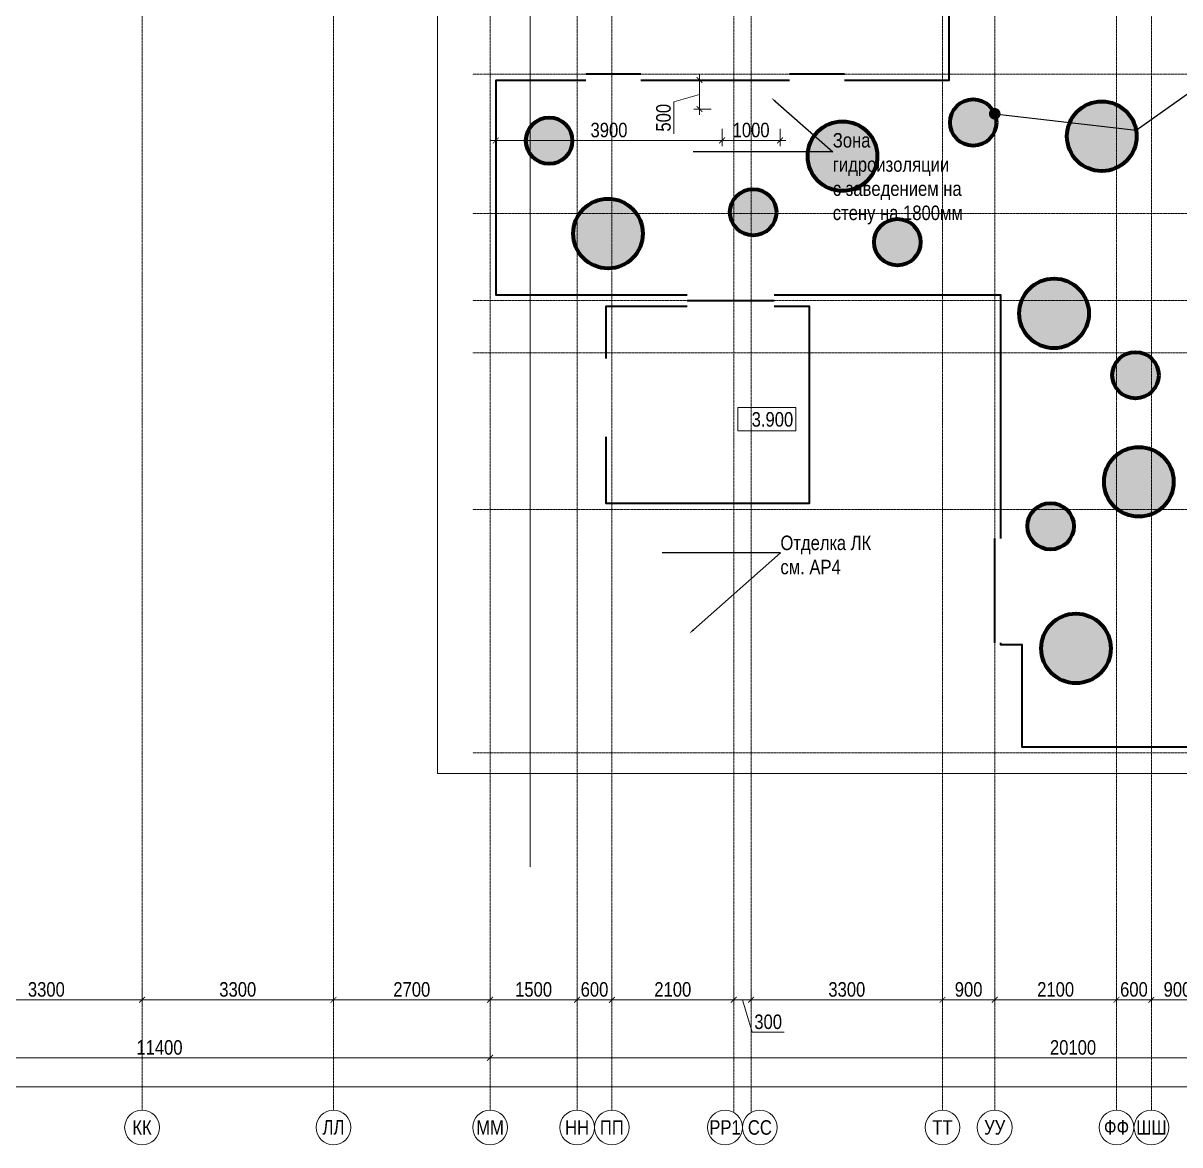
# Model space of a CAD drawing. Header units: millimetres. Extents: x -328335 to 1460319, y -208171 to 164069.
# Drawn here: x 86450 to 106392, y -6755 to 12581 of the extents above; entities that cross this region are included whole.
import ezdxf
from ezdxf import colors
from ezdxf.entities.mleader import LeaderData, LeaderLine
from ezdxf.enums import TextEntityAlignment as Align
from ezdxf.math import Vec2, Vec3

# ---------------------------------------------------------------- set-up
doc = ezdxf.new("R2010")
doc.units = ezdxf.units.MM
doc.header["$LTSCALE"] = 0.5
doc.linetypes.add('CENTER', pattern=[50.8, 31.75, -6.35, 6.35, -6.35])
doc.linetypes.add('DASHED', pattern=[19.05, 12.7, -6.35])
doc.layers.get('Defpoints').update_dxf_attribs({"color": 140})
for name, color, linetype, lineweight in [('АИ_Плинтус', 3, 'Continuous', 9), ('АИ_Полы', 1, 'Continuous', 9), ('АИ_Полы_размеры', 7, 'Continuous', 5), ('АР6_потолок_отм', 5, 'Continuous', 5), ('АР_Разрезы марка', 7, 'Continuous', 13), ('АЦ_Бафы', 8, 'Continuous', 0), ('АЦ_Выноски', 7, 'Continuous', 5), ('АЦ_Стены', 8, 'Continuous', 70), ('РД_Оси_размер', 8, 'Continuous', 0)]:
    doc.layers.add(name, color=color, linetype=linetype, lineweight=lineweight)
doc.layers.add('АИ_Т_Профиль', color=2, linetype='Continuous', lineweight=40, true_color=0xffff00)
doc.layers.add('РД_Оси_100', color=7, linetype='Continuous', lineweight=0, true_color=0x525252)
doc.layers.add('АР_Делит', color=120, linetype='Continuous', lineweight=0, plot=False)
doc.styles.add('Arial_Narrow_08', font='ARIALN.TTF', dxfattribs={"width": 0.8})
doc.styles.add('style1', font='ARIALN.TTF')
doc.styles.add('ккк', font='isocpeur.ttf', dxfattribs={"width": 0.85, "oblique": 15})
doc.dimstyles.new('Dim100_ареал', dxfattribs={"dimscale": 100, "dimtxt": 2.5, "dimasz": 1, "dimexe": 1, "dimexo": 1, "dimgap": 0.5, "dimtad": 1, "dimzin": 12, "dimdsep": 46, "dimtxsty": 'style1', "dimblk": 'ARCHTICK', "dimcen": 1, "dimdle": 1, "dimaunit": 1, "dimadec": 0, "dimazin": 3, "dimtfac": 1, "dimtmove": 1, "dimatfit": 3, "dimldrblk": 'OPEN30', "dimfxl": 2, "dimfxlon": 1, "dimtolj": 1, "dimtzin": 0, "dimlwd": 5, "dimlwe": 5, "dimarcsym": 0})

# ---------------------------------------------------------------- blocks, each defined once
blk = doc.blocks.new('A-iden')
at = {"linetype": 'Continuous', "lineweight": 5}
blk.add_circle((0, -4), 3, dxfattribs=at)
at = {"color": 0, "linetype": 'Continuous', "lineweight": 20, "style": 'ккк', "width": 0.85}
blk.add_attdef('ID', text='', height=4, dxfattribs=at).set_placement((0.31, -3.85), align=Align.MIDDLE_CENTER)
blk = doc.blocks.new('_ArchTick')
at = {"color": 0, "linetype": 'ByBlock', "const_width": 0.15}
blk.add_lwpolyline([(-0.5, -0.5), (0.5, 0.5)], dxfattribs=at)
blk = doc.blocks.new('*D202')
at = {"layer": 'Defpoints', "color": 0, "transparency": 16777216}
for p in [(85200, -3255), (88500, -3255), (88500, -4255)]:
    blk.add_point(p, dxfattribs=at)
at = {"layer": 'РД_Оси_размер', "color": 0, "lineweight": 5, "transparency": 16777216}
for p, q in [((85200, -4055), (85200, -4355)), ((88500, -4055), (88500, -4355)), ((85100, -4255), (88600, -4255))]:
    blk.add_line(p, q, dxfattribs=at)
at = {"layer": 'РД_Оси_размер', "color": 0, "lineweight": 5, "transparency": 16777216, "xscale": 100, "yscale": 100, "zscale": 100, "rotation": 180}
blk.add_blockref('_ArchTick', (85200, -4255), dxfattribs=at)
at = {"layer": 'РД_Оси_размер', "color": 0, "lineweight": 5, "transparency": 16777216, "xscale": 100, "yscale": 100, "zscale": 100}
blk.add_blockref('_ArchTick', (88500, -4255), dxfattribs=at)
at = {"layer": 'РД_Оси_размер', "color": 0, "transparency": 16777216, "insert": (86850, -4077), "char_height": 250, "attachment_point": 5, "style": 'style1'}
blk.add_mtext('\\A1;3300', dxfattribs=at)
blk = doc.blocks.new('_Open30')
at = {"color": 0, "linetype": 'ByBlock', "lineweight": -2}
for p, q in [((-1, 0.27), (0, 0)), ((0, 0), (-1, -0.27)), ((0, 0), (-1, 0))]:
    blk.add_line(p, q, dxfattribs=at)
blk = doc.blocks.new('*D203')
at = {"layer": 'Defpoints', "color": 0, "transparency": 16777216}
for p in [(88500, -3255), (91800, -3255), (91800, -4255)]:
    blk.add_point(p, dxfattribs=at)
at = {"layer": 'РД_Оси_размер', "color": 0, "lineweight": 5, "transparency": 16777216}
for p, q in [((88500, -4055), (88500, -4355)), ((91800, -4055), (91800, -4355)), ((88400, -4255), (91900, -4255))]:
    blk.add_line(p, q, dxfattribs=at)
at = {"layer": 'РД_Оси_размер', "color": 0, "lineweight": 5, "transparency": 16777216, "xscale": 100, "yscale": 100, "zscale": 100, "rotation": 180}
blk.add_blockref('_ArchTick', (88500, -4255), dxfattribs=at)
at = {"layer": 'РД_Оси_размер', "color": 0, "lineweight": 5, "transparency": 16777216, "xscale": 100, "yscale": 100, "zscale": 100}
blk.add_blockref('_ArchTick', (91800, -4255), dxfattribs=at)
at = {"layer": 'РД_Оси_размер', "color": 0, "transparency": 16777216, "insert": (90150, -4077), "char_height": 250, "attachment_point": 5, "style": 'style1'}
blk.add_mtext('\\A1;3300', dxfattribs=at)
blk = doc.blocks.new('*D204')
at = {"layer": 'Defpoints', "color": 0, "transparency": 16777216}
for p in [(91800, -3255), (94500, -3255), (94500, -4255)]:
    blk.add_point(p, dxfattribs=at)
at = {"layer": 'РД_Оси_размер', "color": 0, "lineweight": 5, "transparency": 16777216}
for p, q in [((91800, -4055), (91800, -4355)), ((94500, -4055), (94500, -4355)), ((91700, -4255), (94600, -4255))]:
    blk.add_line(p, q, dxfattribs=at)
at = {"layer": 'РД_Оси_размер', "color": 0, "lineweight": 5, "transparency": 16777216, "xscale": 100, "yscale": 100, "zscale": 100, "rotation": 180}
blk.add_blockref('_ArchTick', (91800, -4255), dxfattribs=at)
at = {"layer": 'РД_Оси_размер', "color": 0, "lineweight": 5, "transparency": 16777216, "xscale": 100, "yscale": 100, "zscale": 100}
blk.add_blockref('_ArchTick', (94500, -4255), dxfattribs=at)
at = {"layer": 'РД_Оси_размер', "color": 0, "transparency": 16777216, "insert": (93150, -4077), "char_height": 250, "attachment_point": 5, "style": 'style1'}
blk.add_mtext('\\A1;2700', dxfattribs=at)
blk = doc.blocks.new('*D205')
at = {"layer": 'Defpoints', "color": 0, "transparency": 16777216}
for p in [(94500, -3255), (96000, -3255), (96000, -4255)]:
    blk.add_point(p, dxfattribs=at)
at = {"layer": 'РД_Оси_размер', "color": 0, "lineweight": 5, "transparency": 16777216}
for p, q in [((94500, -4055), (94500, -4355)), ((96000, -4055), (96000, -4355)), ((94400, -4255), (96100, -4255))]:
    blk.add_line(p, q, dxfattribs=at)
at = {"layer": 'РД_Оси_размер', "color": 0, "lineweight": 5, "transparency": 16777216, "xscale": 100, "yscale": 100, "zscale": 100, "rotation": 180}
blk.add_blockref('_ArchTick', (94500, -4255), dxfattribs=at)
at = {"layer": 'РД_Оси_размер', "color": 0, "lineweight": 5, "transparency": 16777216, "xscale": 100, "yscale": 100, "zscale": 100}
blk.add_blockref('_ArchTick', (96000, -4255), dxfattribs=at)
at = {"layer": 'РД_Оси_размер', "color": 0, "transparency": 16777216, "insert": (95250, -4077), "char_height": 250, "attachment_point": 5, "style": 'style1'}
blk.add_mtext('\\A1;1500', dxfattribs=at)
blk = doc.blocks.new('*D206')
at = {"layer": 'Defpoints', "color": 0, "transparency": 16777216}
for p in [(96000, -3255), (96600, -3255), (96600, -4255)]:
    blk.add_point(p, dxfattribs=at)
at = {"layer": 'РД_Оси_размер', "color": 0, "lineweight": 5, "transparency": 16777216}
for p, q in [((96000, -4055), (96000, -4355)), ((96600, -4055), (96600, -4355)), ((95900, -4255), (96700, -4255))]:
    blk.add_line(p, q, dxfattribs=at)
at = {"layer": 'РД_Оси_размер', "color": 0, "lineweight": 5, "transparency": 16777216, "xscale": 100, "yscale": 100, "zscale": 100, "rotation": 180}
blk.add_blockref('_ArchTick', (96000, -4255), dxfattribs=at)
at = {"layer": 'РД_Оси_размер', "color": 0, "lineweight": 5, "transparency": 16777216, "xscale": 100, "yscale": 100, "zscale": 100}
blk.add_blockref('_ArchTick', (96600, -4255), dxfattribs=at)
at = {"layer": 'РД_Оси_размер', "color": 0, "transparency": 16777216, "insert": (96300, -4077), "char_height": 250, "attachment_point": 5, "style": 'style1'}
blk.add_mtext('\\A1;600', dxfattribs=at)
blk = doc.blocks.new('*D207')
at = {"layer": 'Defpoints', "color": 0, "transparency": 16777216}
for p in [(96600, -3255), (98700, -3255), (98700, -4255)]:
    blk.add_point(p, dxfattribs=at)
at = {"layer": 'РД_Оси_размер', "color": 0, "lineweight": 5, "transparency": 16777216}
for p, q in [((96600, -4055), (96600, -4355)), ((98700, -4055), (98700, -4355)), ((96500, -4255), (98800, -4255))]:
    blk.add_line(p, q, dxfattribs=at)
at = {"layer": 'РД_Оси_размер', "color": 0, "lineweight": 5, "transparency": 16777216, "xscale": 100, "yscale": 100, "zscale": 100, "rotation": 180}
blk.add_blockref('_ArchTick', (96600, -4255), dxfattribs=at)
at = {"layer": 'РД_Оси_размер', "color": 0, "lineweight": 5, "transparency": 16777216, "xscale": 100, "yscale": 100, "zscale": 100}
blk.add_blockref('_ArchTick', (98700, -4255), dxfattribs=at)
at = {"layer": 'РД_Оси_размер', "color": 0, "transparency": 16777216, "insert": (97650, -4077), "char_height": 250, "attachment_point": 5, "style": 'style1'}
blk.add_mtext('\\A1;2100', dxfattribs=at)
blk = doc.blocks.new('*D208')
at = {"layer": 'Defpoints', "color": 0, "transparency": 16777216}
for p in [(98700, -3255), (99000, -3255), (99000, -4255)]:
    blk.add_point(p, dxfattribs=at)
at = {"layer": 'РД_Оси_размер', "color": 0, "lineweight": 5, "transparency": 16777216}
for p, q in [((98700, -4055), (98700, -4355)), ((99000, -4055), (99000, -4355)), ((98600, -4255), (99100, -4255)), ((98850, -4255), (99017, -4813)), ((99017, -4813), (99570, -4813))]:
    blk.add_line(p, q, dxfattribs=at)
at = {"layer": 'РД_Оси_размер', "color": 0, "lineweight": 5, "transparency": 16777216, "xscale": 100, "yscale": 100, "zscale": 100, "rotation": 180}
blk.add_blockref('_ArchTick', (98700, -4255), dxfattribs=at)
at = {"layer": 'РД_Оси_размер', "color": 0, "lineweight": 5, "transparency": 16777216, "xscale": 100, "yscale": 100, "zscale": 100}
blk.add_blockref('_ArchTick', (99000, -4255), dxfattribs=at)
at = {"layer": 'РД_Оси_размер', "color": 0, "transparency": 16777216, "insert": (99294, -4635), "char_height": 250, "attachment_point": 5, "style": 'style1'}
blk.add_mtext('\\A1;300', dxfattribs=at)
blk = doc.blocks.new('*D209')
at = {"layer": 'Defpoints', "color": 0, "transparency": 16777216}
for p in [(99000, -3255), (102300, -3255), (102300, -4255)]:
    blk.add_point(p, dxfattribs=at)
at = {"layer": 'РД_Оси_размер', "color": 0, "lineweight": 5, "transparency": 16777216}
for p, q in [((99000, -4055), (99000, -4355)), ((102300, -4055), (102300, -4355)), ((98900, -4255), (102400, -4255))]:
    blk.add_line(p, q, dxfattribs=at)
at = {"layer": 'РД_Оси_размер', "color": 0, "lineweight": 5, "transparency": 16777216, "xscale": 100, "yscale": 100, "zscale": 100, "rotation": 180}
blk.add_blockref('_ArchTick', (99000, -4255), dxfattribs=at)
at = {"layer": 'РД_Оси_размер', "color": 0, "lineweight": 5, "transparency": 16777216, "xscale": 100, "yscale": 100, "zscale": 100}
blk.add_blockref('_ArchTick', (102300, -4255), dxfattribs=at)
at = {"layer": 'РД_Оси_размер', "color": 0, "transparency": 16777216, "insert": (100650, -4077), "char_height": 250, "attachment_point": 5, "style": 'style1'}
blk.add_mtext('\\A1;3300', dxfattribs=at)
blk = doc.blocks.new('*D210')
at = {"layer": 'Defpoints', "color": 0, "transparency": 16777216}
for p in [(102300, -3255), (103200, -3255), (103200, -4255)]:
    blk.add_point(p, dxfattribs=at)
at = {"layer": 'РД_Оси_размер', "color": 0, "lineweight": 5, "transparency": 16777216}
for p, q in [((102300, -4055), (102300, -4355)), ((103200, -4055), (103200, -4355)), ((102200, -4255), (103300, -4255))]:
    blk.add_line(p, q, dxfattribs=at)
at = {"layer": 'РД_Оси_размер', "color": 0, "lineweight": 5, "transparency": 16777216, "xscale": 100, "yscale": 100, "zscale": 100, "rotation": 180}
blk.add_blockref('_ArchTick', (102300, -4255), dxfattribs=at)
at = {"layer": 'РД_Оси_размер', "color": 0, "lineweight": 5, "transparency": 16777216, "xscale": 100, "yscale": 100, "zscale": 100}
blk.add_blockref('_ArchTick', (103200, -4255), dxfattribs=at)
at = {"layer": 'РД_Оси_размер', "color": 0, "transparency": 16777216, "insert": (102750, -4077), "char_height": 250, "attachment_point": 5, "style": 'style1'}
blk.add_mtext('\\A1;900', dxfattribs=at)
blk = doc.blocks.new('*D211')
at = {"layer": 'Defpoints', "color": 0, "transparency": 16777216}
for p in [(103200, -3255), (105300, -3255), (105300, -4255)]:
    blk.add_point(p, dxfattribs=at)
at = {"layer": 'РД_Оси_размер', "color": 0, "lineweight": 5, "transparency": 16777216}
for p, q in [((103200, -4055), (103200, -4355)), ((105300, -4055), (105300, -4355)), ((103100, -4255), (105400, -4255))]:
    blk.add_line(p, q, dxfattribs=at)
at = {"layer": 'РД_Оси_размер', "color": 0, "lineweight": 5, "transparency": 16777216, "xscale": 100, "yscale": 100, "zscale": 100, "rotation": 180}
blk.add_blockref('_ArchTick', (103200, -4255), dxfattribs=at)
at = {"layer": 'РД_Оси_размер', "color": 0, "lineweight": 5, "transparency": 16777216, "xscale": 100, "yscale": 100, "zscale": 100}
blk.add_blockref('_ArchTick', (105300, -4255), dxfattribs=at)
at = {"layer": 'РД_Оси_размер', "color": 0, "transparency": 16777216, "insert": (104250, -4077), "char_height": 250, "attachment_point": 5, "style": 'style1'}
blk.add_mtext('\\A1;2100', dxfattribs=at)
blk = doc.blocks.new('*D212')
at = {"layer": 'Defpoints', "color": 0, "transparency": 16777216}
for p in [(105300, -3255), (105900, -3255), (105900, -4255)]:
    blk.add_point(p, dxfattribs=at)
at = {"layer": 'РД_Оси_размер', "color": 0, "lineweight": 5, "transparency": 16777216}
for p, q in [((105300, -4055), (105300, -4355)), ((105900, -4055), (105900, -4355)), ((105200, -4255), (106000, -4255))]:
    blk.add_line(p, q, dxfattribs=at)
at = {"layer": 'РД_Оси_размер', "color": 0, "lineweight": 5, "transparency": 16777216, "xscale": 100, "yscale": 100, "zscale": 100, "rotation": 180}
blk.add_blockref('_ArchTick', (105300, -4255), dxfattribs=at)
at = {"layer": 'РД_Оси_размер', "color": 0, "lineweight": 5, "transparency": 16777216, "xscale": 100, "yscale": 100, "zscale": 100}
blk.add_blockref('_ArchTick', (105900, -4255), dxfattribs=at)
at = {"layer": 'РД_Оси_размер', "color": 0, "transparency": 16777216, "insert": (105600, -4077), "char_height": 250, "attachment_point": 5, "style": 'style1'}
blk.add_mtext('\\A1;600', dxfattribs=at)
blk = doc.blocks.new('*D213')
at = {"layer": 'Defpoints', "color": 0, "transparency": 16777216}
for p in [(105900, -3255), (106800, -3255), (106800, -4255)]:
    blk.add_point(p, dxfattribs=at)
at = {"layer": 'РД_Оси_размер', "color": 0, "lineweight": 5, "transparency": 16777216}
for p, q in [((105900, -4055), (105900, -4355)), ((106800, -4055), (106800, -4355)), ((105800, -4255), (106900, -4255))]:
    blk.add_line(p, q, dxfattribs=at)
at = {"layer": 'РД_Оси_размер', "color": 0, "lineweight": 5, "transparency": 16777216, "xscale": 100, "yscale": 100, "zscale": 100, "rotation": 180}
blk.add_blockref('_ArchTick', (105900, -4255), dxfattribs=at)
at = {"layer": 'РД_Оси_размер', "color": 0, "lineweight": 5, "transparency": 16777216, "xscale": 100, "yscale": 100, "zscale": 100}
blk.add_blockref('_ArchTick', (106800, -4255), dxfattribs=at)
at = {"layer": 'РД_Оси_размер', "color": 0, "transparency": 16777216, "insert": (106350, -4077), "char_height": 250, "attachment_point": 5, "style": 'style1'}
blk.add_mtext('\\A1;900', dxfattribs=at)
blk = doc.blocks.new('*D24')
at = {"layer": 'Defpoints', "color": 0, "transparency": 16777216}
for p in [(0, -3255), (114600, -3255), (114600, -5755)]:
    blk.add_point(p, dxfattribs=at)
at = {"layer": 'РД_Оси_размер', "color": 0, "lineweight": 5, "transparency": 16777216}
for p, q in [((0, -5555), (0, -5855)), ((114600, -5555), (114600, -5855)), ((-100, -5755), (114700, -5755))]:
    blk.add_line(p, q, dxfattribs=at)
at = {"layer": 'РД_Оси_размер', "color": 0, "lineweight": 5, "transparency": 16777216, "xscale": 100, "yscale": 100, "zscale": 100, "rotation": 180}
blk.add_blockref('_ArchTick', (0, -5755), dxfattribs=at)
at = {"layer": 'РД_Оси_размер', "color": 0, "lineweight": 5, "transparency": 16777216, "xscale": 100, "yscale": 100, "zscale": 100}
blk.add_blockref('_ArchTick', (114600, -5755), dxfattribs=at)
at = {"layer": 'РД_Оси_размер', "color": 0, "transparency": 16777216, "insert": (57300, -5577), "char_height": 250, "attachment_point": 5, "style": 'style1'}
blk.add_mtext('\\A1;114600', dxfattribs=at)
blk = doc.blocks.new('*D41')
at = {"layer": 'Defpoints', "color": 0, "transparency": 16777216}
for p in [(83100, -3255), (94500, -3255), (94500, -5255)]:
    blk.add_point(p, dxfattribs=at)
at = {"layer": 'РД_Оси_размер', "color": 0, "lineweight": 5, "transparency": 16777216}
for p, q in [((83100, -5055), (83100, -5355)), ((94500, -5055), (94500, -5355)), ((83000, -5255), (94600, -5255))]:
    blk.add_line(p, q, dxfattribs=at)
at = {"layer": 'РД_Оси_размер', "color": 0, "lineweight": 5, "transparency": 16777216, "xscale": 100, "yscale": 100, "zscale": 100, "rotation": 180}
blk.add_blockref('_ArchTick', (83100, -5255), dxfattribs=at)
at = {"layer": 'РД_Оси_размер', "color": 0, "lineweight": 5, "transparency": 16777216, "xscale": 100, "yscale": 100, "zscale": 100}
blk.add_blockref('_ArchTick', (94500, -5255), dxfattribs=at)
at = {"layer": 'РД_Оси_размер', "color": 0, "transparency": 16777216, "insert": (88800, -5077), "char_height": 250, "attachment_point": 5, "style": 'style1'}
blk.add_mtext('\\A1;11400', dxfattribs=at)
blk = doc.blocks.new('*D305')
at = {"layer": 'Defpoints', "color": 0, "transparency": 16777216}
for p in [(94500, -3255), (114600, -3255), (114600, -5255)]:
    blk.add_point(p, dxfattribs=at)
at = {"layer": 'РД_Оси_размер', "color": 0, "lineweight": 5, "transparency": 16777216}
for p, q in [((94500, -5055), (94500, -5355)), ((114600, -5055), (114600, -5355)), ((94400, -5255), (114700, -5255))]:
    blk.add_line(p, q, dxfattribs=at)
at = {"layer": 'РД_Оси_размер', "color": 0, "lineweight": 5, "transparency": 16777216, "xscale": 100, "yscale": 100, "zscale": 100, "rotation": 180}
blk.add_blockref('_ArchTick', (94500, -5255), dxfattribs=at)
at = {"layer": 'РД_Оси_размер', "color": 0, "lineweight": 5, "transparency": 16777216, "xscale": 100, "yscale": 100, "zscale": 100}
blk.add_blockref('_ArchTick', (114600, -5255), dxfattribs=at)
at = {"layer": 'РД_Оси_размер', "color": 0, "transparency": 16777216, "insert": (104550, -5077), "char_height": 250, "attachment_point": 5, "style": 'style1'}
blk.add_mtext('\\A1;20100', dxfattribs=at)
blk = doc.blocks.new('Отметка_план')
at = {"color": 7, "lineweight": 5}
blk.add_lwpolyline([(0, 0), (10, 0), (10, 4), (0, 4)], close=True, dxfattribs=at)
at = {"style": 'Arial_Narrow_08', "width": 0.8}
blk.add_attdef('OTMG', text='', height=2.5, dxfattribs=at).set_placement((9.06, 0.7), align=Align.RIGHT)
blk = doc.blocks.new('*D150')
at = {"layer": 'Defpoints', "color": 0, "transparency": 16777216}
for p in [(98500, 11100), (99500, 11100), (99500, 10559)]:
    blk.add_point(p, dxfattribs=at)
at = {"layer": 'АИ_Полы_размеры', "color": 0, "lineweight": 5, "transparency": 16777216}
for p, q in [((98500, 10759), (98500, 10459)), ((99500, 10759), (99500, 10459)), ((98400, 10559), (99600, 10559))]:
    blk.add_line(p, q, dxfattribs=at)
at = {"layer": 'АИ_Полы_размеры', "color": 0, "lineweight": 5, "transparency": 16777216, "xscale": 100, "yscale": 100, "zscale": 100, "rotation": 180}
blk.add_blockref('_ArchTick', (98500, 10559), dxfattribs=at)
at = {"layer": 'АИ_Полы_размеры', "color": 0, "lineweight": 5, "transparency": 16777216, "xscale": 100, "yscale": 100, "zscale": 100}
blk.add_blockref('_ArchTick', (99500, 10559), dxfattribs=at)
at = {"layer": 'АИ_Полы_размеры', "color": 0, "transparency": 16777216, "insert": (99000, 10737), "char_height": 250, "attachment_point": 5, "style": 'style1'}
blk.add_mtext('\\A1;1000', dxfattribs=at)
blk = doc.blocks.new('*D151')
at = {"layer": 'Defpoints', "color": 0, "transparency": 16777216}
for p in [(98110, 11600), (99500, 11600), (99500, 11100)]:
    blk.add_point(p, dxfattribs=at)
at = {"layer": 'АИ_Полы_размеры', "color": 0, "lineweight": 5, "transparency": 16777216}
for p, q in [((98310, 11600), (98010, 11600)), ((98110, 11000), (98110, 11700)), ((98110, 11350), (97667, 11226)), ((97667, 11226), (97667, 10674)), ((98310, 11100), (98010, 11100))]:
    blk.add_line(p, q, dxfattribs=at)
at = {"layer": 'АИ_Полы_размеры', "color": 0, "lineweight": 5, "transparency": 16777216, "xscale": 100, "yscale": 100, "zscale": 100}
for p, rotation in [((98110, 11600), 90), ((98110, 11100), 270)]:
    blk.add_blockref('_ArchTick', p, dxfattribs=dict(at, rotation=rotation))
at = {"layer": 'АИ_Полы_размеры', "color": 0, "transparency": 16777216, "insert": (97490, 10950), "char_height": 250, "attachment_point": 5, "rotation": 90, "style": 'style1'}
blk.add_mtext('\\A1;500', dxfattribs=at)
blk = doc.blocks.new('*D162')
at = {"layer": 'Defpoints', "color": 0, "transparency": 16777216}
for p in [(94600, 11100), (98500, 11100), (94600, 10559)]:
    blk.add_point(p, dxfattribs=at)
at = {"layer": 'АИ_Полы_размеры', "color": 0, "lineweight": 5, "transparency": 16777216}
for p, q in [((94600, 10759), (94600, 10459)), ((98500, 10759), (98500, 10459)), ((98600, 10559), (94500, 10559))]:
    blk.add_line(p, q, dxfattribs=at)
at = {"layer": 'АИ_Полы_размеры', "color": 0, "lineweight": 5, "transparency": 16777216, "xscale": 100, "yscale": 100, "zscale": 100, "rotation": 180}
blk.add_blockref('_ArchTick', (94600, 10559), dxfattribs=at)
at = {"layer": 'АИ_Полы_размеры', "color": 0, "lineweight": 5, "transparency": 16777216, "xscale": 100, "yscale": 100, "zscale": 100}
blk.add_blockref('_ArchTick', (98500, 10559), dxfattribs=at)
at = {"layer": 'АИ_Полы_размеры', "color": 0, "transparency": 16777216, "insert": (96550, 10737), "char_height": 250, "attachment_point": 5, "style": 'style1'}
blk.add_mtext('\\A1;3900', dxfattribs=at)
blk = doc.blocks.new('Баф_сер2_1200')
at = {"layer": 'АЦ_Стены', "true_color": 0x545671}
h = blk.add_hatch(color=251, dxfattribs=at)
h.dxf.hatch_style = 1
h.paths.add_polyline_path([(600, -13, 1), (-600, -13, 1)])
at = {"layer": 'АЦ_Стены', "color": 251, "true_color": 0x545671}
blk.add_circle((0, -13), 600, dxfattribs=at)
blk = doc.blocks.new('Баф_сер2_800')
at = {"layer": 'АЦ_Стены', "true_color": 0x545671}
h = blk.add_hatch(color=251, dxfattribs=at)
h.dxf.hatch_style = 1
h.paths.add_polyline_path([(400, 0, 1), (-400, 0, 1)])
at = {"layer": 'АЦ_Стены', "color": 251, "true_color": 0x545671}
blk.add_circle((0, 0), 400, dxfattribs=at)
blk = doc.blocks.new('_Dot')
at = {"color": 0, "linetype": 'ByBlock', "lineweight": -2}
blk.add_line((-0.5, 0), (-1, 0), dxfattribs=at)
at = {"color": 0, "linetype": 'ByBlock', "const_width": 0.5}
blk.add_lwpolyline([(-0.25, 0, 1), (0.25, 0, 1)], format="xyb", close=True, dxfattribs=at)
blk = doc.blocks.new('СОШ_2200_АР_ОСИ_М100_28.05.24')
at = {"layer": 'АР_Делит', "color": 5, "linetype": 'DASHED'}
blk.add_lwpolyline([(114955, 135155), (114955, -355), (93595.036, -355), (93595.036, 13855), (94145, 13855), (94145, 68320), (66055, 68320), (66055, 13857.73), (83455, 13857.73), (83455, -355), (45245, -355), (45245, 13145), (44695, 13145), (44695, 26755), (45245, 26755), (45245, 68320), (20455, 68320), (20455, 26755), (27955, 26755), (27955, 13145), (-355, 13145), (-355, 100855), (37145, 100855), (37145, 129155)], dxfattribs=at)
at = {"layer": 'РД_Оси_100', "color": 8, "linetype": 'CENTER', "true_color": 0x808080}
for p, q in [((88500, -6155), (88500, 139938.679)), ((91800, -6155), (91800, 139938.679)), ((94500, -6155), (94500, 139938.679)), ((96000, -6155), (96000, 139938.679)), ((102300, -6155), (102300, 139938.679)), ((119910, 11700), (94200, 11700)), ((119910, 9300), (94200, 9300)), ((119910, 7800), (94200, 7800)), ((119910, 4200), (94200, 4200)), ((119910, 0), (94200, 0))]:
    blk.add_line(p, q, dxfattribs=at)
for points in [[(96600, -6155), (96600, 139938.679)], [(98700, -6194.98), (98700, 139538.679), (98550, 139938.679)], [(99000, -6195.83), (99000, 139538.679), (99150, 139938.679)], [(103200, -6155), (103200, 139938.679)], [(105300, -6155), (105300, 139938.679)], [(105900, 139938.679), (105900, -6155)], [(94200, 6900), (119910, 6900)]]:
    blk.add_lwpolyline(points, dxfattribs=at)
at = {"layer": 'РД_Оси_100', "color": 0}
ref = blk.add_blockref('A-iden', (88500, -6054.999), dxfattribs=dict(at, xscale=100, yscale=100, zscale=100))
ref.add_attrib('ID', 'КК', dxfattribs={"layer": '0', "linetype": 'Continuous', "height": 250, "style": 'style1'}).set_placement((88500, -6454.999), align=Align.MIDDLE)
ref = blk.add_blockref('A-iden', (91800, -6054.999), dxfattribs=dict(at, xscale=100, yscale=100, zscale=100))
ref.add_attrib('ID', 'ЛЛ', dxfattribs={"layer": '0', "linetype": 'Continuous', "height": 250, "style": 'style1'}).set_placement((91800, -6454.999), align=Align.MIDDLE)
ref = blk.add_blockref('A-iden', (94500, -6054.999), dxfattribs=dict(at, xscale=100, yscale=100, zscale=100))
ref.add_attrib('ID', 'ММ', dxfattribs={"layer": '0', "linetype": 'Continuous', "height": 250, "style": 'style1'}).set_placement((94500, -6454.999), align=Align.MIDDLE)
ref = blk.add_blockref('A-iden', (96000, -6054.999), dxfattribs=dict(at, xscale=100, yscale=100, zscale=100))
ref.add_attrib('ID', 'НН', dxfattribs={"layer": '0', "linetype": 'Continuous', "height": 250, "style": 'style1'}).set_placement((96000, -6454.999), align=Align.MIDDLE)
ref = blk.add_blockref('A-iden', (96599.266, -6054.999), dxfattribs=dict(at, xscale=100, yscale=100, zscale=100))
ref.add_attrib('ID', 'ПП', dxfattribs={"layer": '0', "linetype": 'Continuous', "height": 250, "style": 'style1'}).set_placement((96599.266, -6454.999), align=Align.MIDDLE)
ref = blk.add_blockref('A-iden', (98550.367, -6054.999), dxfattribs=dict(at, xscale=100, yscale=100, zscale=100))
ref.add_attrib('ID', 'РР1', dxfattribs={"layer": '0', "linetype": 'Continuous', "height": 250, "style": 'style1'}).set_placement((98550.367, -6454.999), align=Align.MIDDLE)
ref = blk.add_blockref('A-iden', (99151.101, -6054.999), dxfattribs=dict(at, xscale=100, yscale=100, zscale=100))
ref.add_attrib('ID', 'СС', dxfattribs={"layer": '0', "linetype": 'Continuous', "height": 250, "style": 'style1'}).set_placement((99151.101, -6454.999), align=Align.MIDDLE)
ref = blk.add_blockref('A-iden', (102300, -6054.999), dxfattribs=dict(at, xscale=100, yscale=100, zscale=100))
ref.add_attrib('ID', 'ТТ', dxfattribs={"layer": '0', "linetype": 'Continuous', "height": 250, "style": 'style1'}).set_placement((102300, -6454.999), align=Align.MIDDLE)
ref = blk.add_blockref('A-iden', (103199.266, -6054.999), dxfattribs=dict(at, xscale=100, yscale=100, zscale=100))
ref.add_attrib('ID', 'УУ', dxfattribs={"layer": '0', "linetype": 'Continuous', "height": 250, "style": 'style1'}).set_placement((103199.266, -6454.999), align=Align.MIDDLE)
ref = blk.add_blockref('A-iden', (105300, -6054.999), dxfattribs=dict(at, xscale=100, yscale=100, zscale=100))
ref.add_attrib('ID', 'ФФ', dxfattribs={"layer": '0', "linetype": 'Continuous', "height": 250, "style": 'style1'}).set_placement((105300, -6454.999), align=Align.MIDDLE)
ref = blk.add_blockref('A-iden', (105900.734, -6054.999), dxfattribs=dict(at, xscale=100, yscale=100, zscale=100))
ref.add_attrib('ID', 'ШШ', dxfattribs={"layer": '0', "linetype": 'Continuous', "height": 250, "style": 'style1'}).set_placement((105900.734, -6454.999), align=Align.MIDDLE)
at = {"layer": 'РД_Оси_размер'}
for base, p1, p2, picture, middle in [((114600, -5755), (0, -3255), (114600, -3255), '*D24', (57300, -5577.357)), ((94500, -5255), (83100, -3255), (94500, -3255), '*D41', (88800, -5077.357)), ((88500, -4255), (85200, -3255), (88500, -3255), '*D202', (86850, -4077.357)), ((91800, -4255), (88500, -3255), (91800, -3255), '*D203', (90150, -4077.357)), ((94500, -4255), (91800, -3255), (94500, -3255), '*D204', (93150, -4077.357)), ((96000, -4255), (94500, -3255), (96000, -3255), '*D205', (95250, -4077.357)), ((114600, -5255), (94500, -3255), (114600, -3255), '*D305', (104550, -5077.357)), ((96600, -4255), (96000, -3255), (96600, -3255), '*D206', (96300, -4077.357)), ((98700, -4255), (96600, -3255), (98700, -3255), '*D207', (97650, -4077.357)), ((99000, -4255), (98700, -3255), (99000, -3255), '*D208', (99067.379, -4635.286)), ((102300, -4255), (99000, -3255), (102300, -3255), '*D209', (100650, -4077.357)), ((103200, -4255), (102300, -3255), (103200, -3255), '*D210', (102750, -4077.357)), ((105300, -4255), (103200, -3255), (105300, -3255), '*D211', (104250, -4077.357)), ((105900, -4255), (105300, -3255), (105900, -3255), '*D212', (105600, -4077.357)), ((106800, -4255), (105900, -3255), (106800, -3255), '*D213', (106350, -4077.357))]:
    dim = blk.add_linear_dim(base=base, p1=p1, p2=p2, dimstyle='Dim100_ареал', dxfattribs=at)
    dim.commit()
    dim.dimension.update_dxf_attribs({"geometry": picture, "text_midpoint": middle})

msp = doc.modelspace()

# ---------------------------------------------------------------- linework, layer by layer
at = {"layer": 'АИ_Плинтус', "color": 24, "linetype": 'ByBlock', "lineweight": 35, "true_color": 0xa52900}
for points in [[(102410, 15640), (102410, 11590), (100610, 11590)], [(96150, 11590), (94600, 11590), (94600, 7900), (97900, 7900)], [(99660, 11590), (97100, 11590)], [(99400, 7900), (103300, 7900), (103300, 3700)], [(103300, 1900), (103300, 1870), (103670, 1870), (103670, 105.917), (106690, 105.917), (106690, 900)]]:
    msp.add_lwpolyline(points, dxfattribs=at)
at = {"layer": 'АИ_Плинтус', "color": 160, "linetype": 'ByBlock', "lineweight": 35, "true_color": 0x003fff}
for points in [[(96500, 6800), (96500, 7700), (97900, 7700)], [(99400, 7700), (100000, 7700), (100000, 4300), (96500, 4300), (96500, 5450)]]:
    msp.add_lwpolyline(points, dxfattribs=at)
at = {"layer": 'АИ_Т_Профиль', "linetype": 'ByBlock', "lineweight": 35}
for points in [[(97100, 11700), (96150, 11700)], [(100610, 11700), (99660, 11700)], [(97900, 7800), (99400, 7800)], [(103200, 1900), (103200, 3700)]]:
    msp.add_lwpolyline(points, dxfattribs=at)
at = {"layer": 'АР_Разрезы марка', "linetype": 'DASHED', "lineweight": 0}
msp.add_lwpolyline([(97587.08, 136846.473), (97587.08, 100636.567), (95190.61, 100636.567), (95190.61, -1969.684)], dxfattribs=at)

# ---------------------------------------------------------------- block references
at = {"layer": 'АР6_потолок_отм'}
ref = msp.add_blockref('Отметка_план', (98768.677, 5555.707), dxfattribs=dict(at, xscale=100, yscale=100, zscale=100))
ref.add_attrib('OTMG', '3.900', dxfattribs={"layer": '0', "color": 0, "height": 250, "style": 'style1'}).set_placement((99726.095, 5875.524), align=Align.TOP_RIGHT)
at = {"layer": 'АЦ_Бафы'}
for name, p in [('Баф_сер2_800', (102829.274, 10867.829)), ('Баф_сер2_1200', (105045.523, 10644.445)), ('Баф_сер2_800', (95517.522, 10554.788)), ('Баф_сер2_1200', (100575.747, 10301.101)), ('Баф_сер2_800', (99035.267, 9321.039)), ('Баф_сер2_1200', (96533.247, 8966.638)), ('Баф_сер2_800', (101521.631, 8805.442)), ('Баф_сер2_1200', (104222.686, 7590.829)), ('Баф_сер2_800', (105626.694, 6512.058)), ('Баф_сер2_1200', (105684.231, 4687.206)), ('Баф_сер2_800', (104163.4, 3907.867)), ('Баф_сер2_1200', (104600.743, 1815.535))]:
    msp.add_blockref(name, p, dxfattribs=at)
at = {"layer": 'РД_Оси_100'}
msp.add_blockref('СОШ_2200_АР_ОСИ_М100_28.05.24', (0, 0), dxfattribs=at)

# ---------------------------------------------------------------- dimensions: what is measured, and where the dimension line sits
at = {"layer": 'АИ_Полы_размеры'}
dim = msp.add_linear_dim(base=(98110.42, 11600), p1=(99500, 11100), p2=(99500, 11600), angle=90, dimstyle='Dim100_ареал', dxfattribs=at)
dim.commit()
dim.dimension.update_dxf_attribs({"geometry": '*D151', "text_midpoint": (97667.345, 11176.196), "dimtype": 160})
for base, p2, picture, middle in [((94600, 10559.14), (94600, 11100), '*D162', (96550, 10736.783)), ((99500, 10559.14), (99500, 11100), '*D150', (99000, 10736.783))]:
    dim = msp.add_linear_dim(base=base, p1=(98500, 11100), p2=p2, dimstyle='Dim100_ареал', dxfattribs=at)
    dim.commit()
    dim.dimension.update_dxf_attribs({"geometry": picture, "text_midpoint": middle})

# ---------------------------------------------------------------- leaders
at = {"layer": 'АИ_Полы', "color": 7, "lineweight": 0}
ml = msp.add_multileader_mtext('Standard', dxfattribs=at)
ml.set_content('Зона гидроизоляции\\Pс заведением на стену на 1800мм', color=7, style='style1')
ml.set_leader_properties()
ml.build(insert=Vec2(0, 0))
ml.multileader.update_dxf_attribs({"text_left_attachment_type": 6, "text_right_attachment_type": 6, "dogleg_length": 0.36, "arrow_head_size": 100})
ctx = ml.context
ctx.base_point, ctx.char_height, ctx.arrow_head_size, ctx.landing_gap_size, ctx.plane_origin = Vec3(100408.21, 10362.991), 250, 100, 0, Vec3(172722.445, -8064.662)
ctx.left_attachment, ctx.right_attachment = 6, 6
notes = []
notes.append((ctx, [(0, (1, 1, 0), (100407.85, 10362.991), (1, 0), 0.36, [(1, [(99347.658, 11293.534)], 0, [])])]))
ctx.mtext.insert, ctx.mtext.rotation, ctx.mtext.width, ctx.mtext.defined_height, ctx.mtext.flow_direction = Vec3(100408.21, 10686.491), 6.283185307, 2384.53574, 799.326, 5
ml = msp.add_multileader_mtext('Standard', dxfattribs=at)
ml.set_content('Отделка ЛК \\Pсм. АР4', color=7, style='style1')
ml.set_leader_properties()
ml.build(insert=Vec2(0, 0))
ml.multileader.update_dxf_attribs({"text_left_attachment_type": 6, "text_right_attachment_type": 6, "dogleg_length": 0.36, "arrow_head_size": 100})
ctx = ml.context
ctx.base_point, ctx.char_height, ctx.arrow_head_size, ctx.landing_gap_size, ctx.plane_origin = Vec3(99505.373, 3447.41), 250, 100, 0, Vec3(171865.806, -15258.196)
ctx.left_attachment, ctx.right_attachment = 6, 6
notes.append((ctx, [(0, (1, 1, 0), (99505.013, 3447.41), (1, 0), 0.36, [(1, [(97933.799, 2058.028)], 0, [])])]))
ctx.mtext.insert, ctx.mtext.rotation, ctx.mtext.width, ctx.mtext.defined_height, ctx.mtext.flow_direction = Vec3(99505.373, 3747.41), 6.283185307, 2384.53574, 799.326, 5
at = {"layer": 'АЦ_Выноски'}
ml = msp.add_multileader_mtext('Standard', dxfattribs=at)
ml.set_content('\\pxa0.66667;Аккустические подвесные панели \\Pиз минерального стекловолокна. \\P\\pt10;%%C800, %%C1200мм. Акцентный цвет: {\\C240;\\c2367469;NSC S 0570-Y20R}', color=256, style='style1')
ml.set_leader_properties(color=256)
ml.set_arrow_properties(name='DOT')
ml.build(insert=Vec2(0, 0))
ml.multileader.update_dxf_attribs({"has_dogleg": 0, "text_left_attachment_type": 6, "text_right_attachment_type": 6, "arrow_head_size": 200, "scale": 100})
ctx = ml.context
ctx.base_point, ctx.scale, ctx.char_height, ctx.arrow_head_size, ctx.landing_gap_size, ctx.plane_origin, ctx.plane_x_axis, ctx.plane_y_axis = Vec3(16372.028, 12369.827), 100, 250, 200, 50, Vec3(13858, 9827.527), Vec3(1, 0.00000001), Vec3(-0.00000001, 1)
ctx.left_attachment, ctx.right_attachment = 6, 6
notes.append((ctx, [(1, (1, 1, 0), (15572.028, 12369.827), (1, 0.00000001), 800, [(1, [(11214.92, 17752.959), (14845.664, 22887.072)], 0, [])])]))
ctx.mtext.insert, ctx.mtext.text_direction, ctx.mtext.rotation, ctx.mtext.width, ctx.mtext.line_spacing_factor, ctx.mtext.flow_direction = Vec3(16422.028, 12689.233), Vec3(1, 0.00000001), 0.00000001, 11047.033, 0.8, 5
ml = msp.add_multileader_mtext('Standard', dxfattribs=at)
ml.set_content('\\pxa0.66667;Аккустические подвесные панели \\Pиз минерального стекловолокна. \\P\\pa0.25;%%C800, %%C1200мм.\\P\\pa0.66667;Акцентный цвет: {\\C240;\\c2367469;NSC S 5020 R 70В\\PПривязку см. раздел АИ}', color=256, style='style1')
ml.set_leader_properties(color=256)
ml.set_arrow_properties(name='DOT')
ml.build(insert=Vec2(0, 0))
ml.multileader.update_dxf_attribs({"has_dogleg": 0, "text_left_attachment_type": 6, "text_right_attachment_type": 6, "arrow_head_size": 200, "scale": 100})
ctx = ml.context
ctx.base_point, ctx.scale, ctx.char_height, ctx.arrow_head_size, ctx.landing_gap_size, ctx.plane_origin, ctx.plane_x_axis, ctx.plane_y_axis = Vec3(107704.866, 12205.275), 100, 250, 200, 50, Vec3(103776.277, 6923.944), Vec3(1, 0.00000001), Vec3(-0.00000001, 1)
ctx.left_attachment, ctx.right_attachment = 6, 6
notes.append((ctx, [(1, (1, 1, 0), (106904.866, 12205.275), (1, 0.00000001), 800, [(1, [(103200, 11018.037), (105636.828, 10733.225)], 0, [])])]))
ctx.mtext.insert, ctx.mtext.text_direction, ctx.mtext.rotation, ctx.mtext.width, ctx.mtext.line_spacing_factor, ctx.mtext.flow_direction = Vec3(107754.866, 12528.774), Vec3(1, 0.00000001), 0.00000001, 11047.033, 0.8, 5
for ctx, leaders in notes:
    for number, flags, end, landing, length, lines in leaders:
        leader = LeaderData()
        leader.index, (leader.has_last_leader_line, leader.has_dogleg_vector, leader.attachment_direction) = number, flags
        leader.last_leader_point, leader.dogleg_vector, leader.dogleg_length = Vec3(end), Vec3(landing), length
        for number, points, colour, breaks in lines:
            line = LeaderLine()
            line.index, line.vertices, line.color, line.breaks = number, Vec3.list(points), colors.encode_raw_color(colour), breaks
            leader.lines.append(line)
        ctx.leaders.append(leader)

doc.saveas('drawing.dxf')
